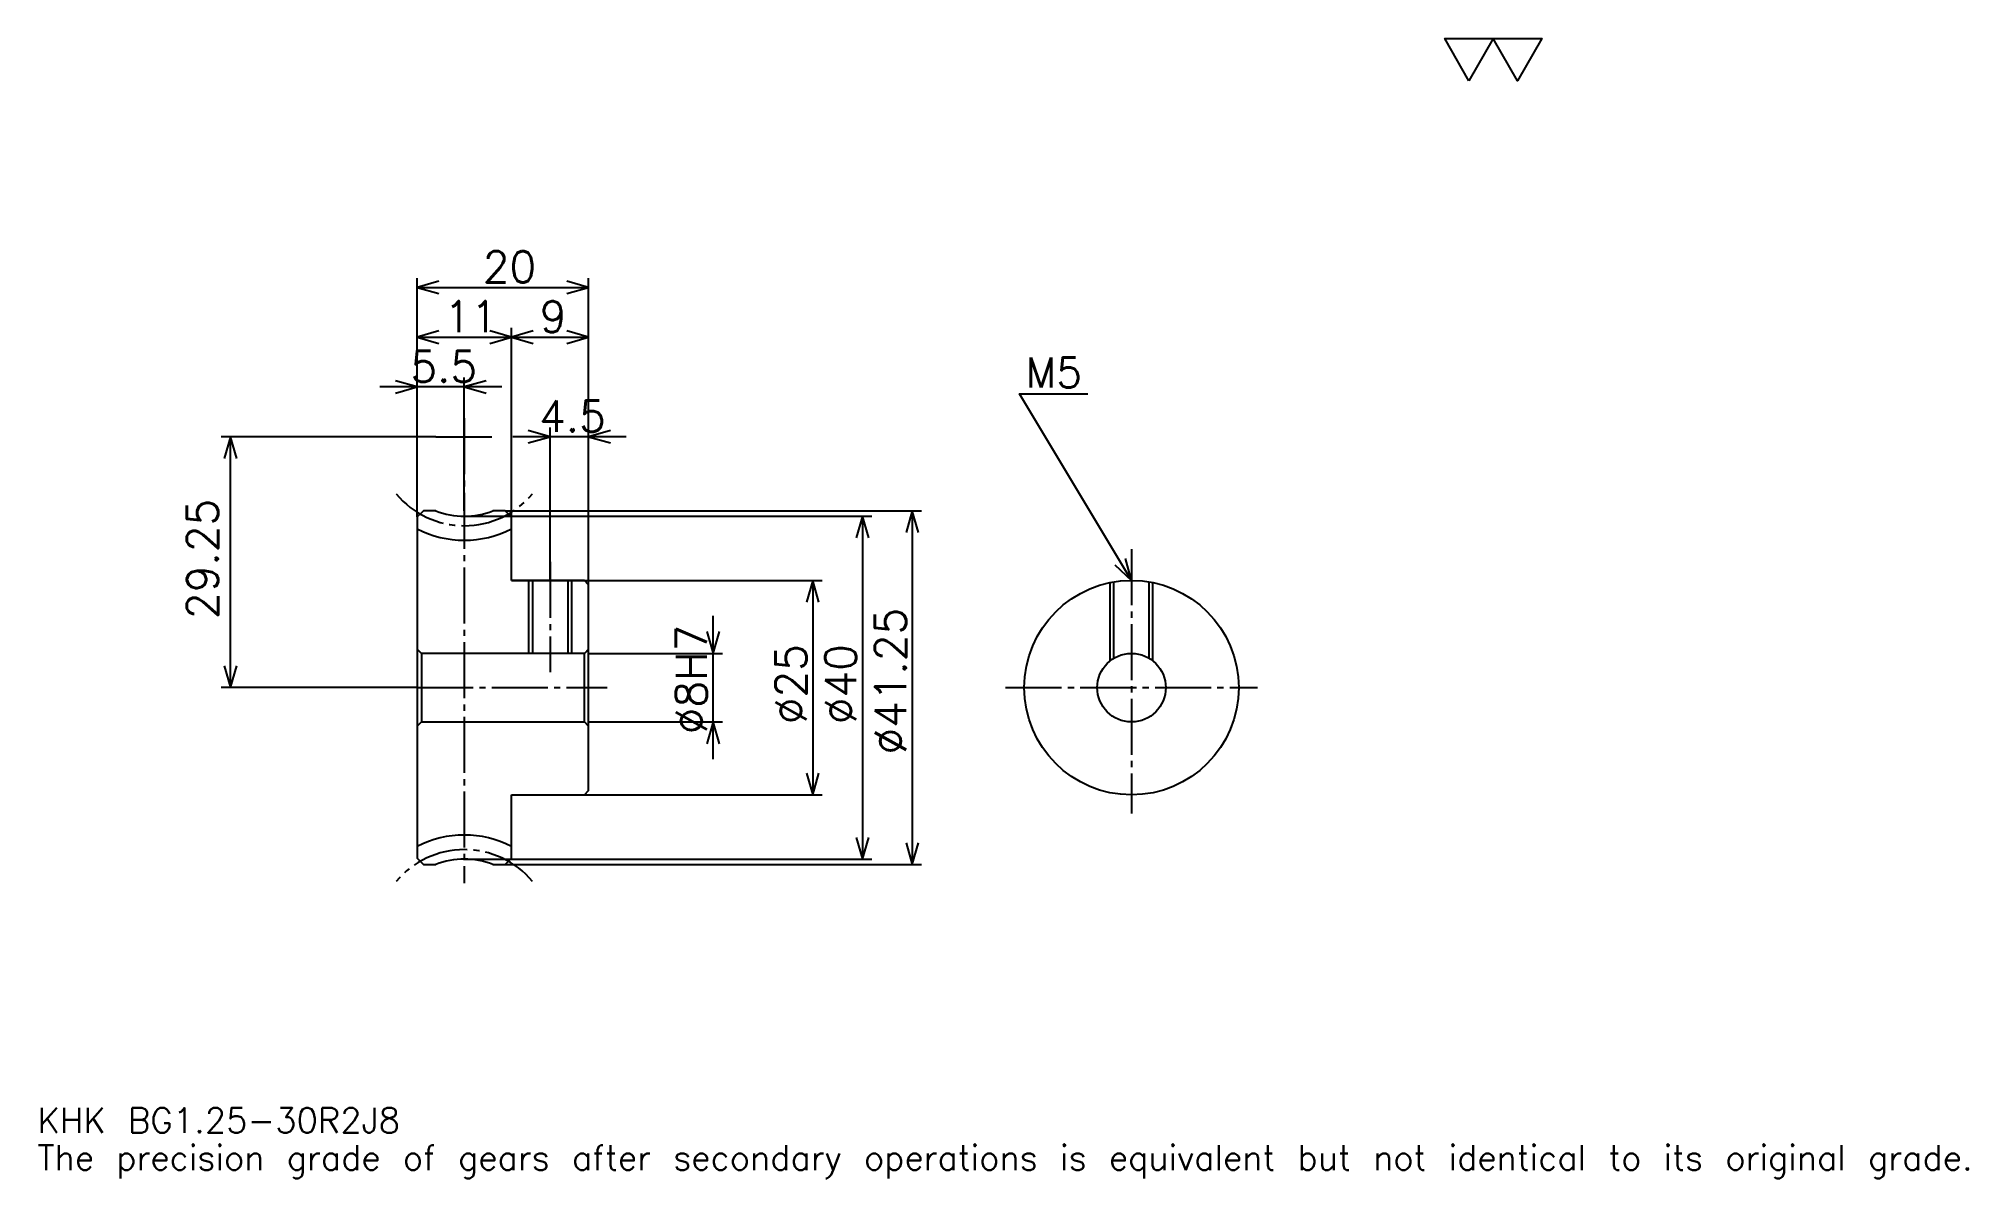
# Model space of a CAD drawing. Extents: x 7 to 232, y 3 to 136.
import ezdxf

# ---------------------------------------------------------------- set-up
doc = ezdxf.new("R2010")
doc.units = 0
doc.linetypes.add('DASHDOT', pattern=[8.709676, 6.532258, -0.725806, 0.725806, -0.725806])
doc.layers.get('0').update_dxf_attribs({"linetype": 'CONTINUOUS'})
doc.layers.add('DASHDOT', color=6, linetype='DASHDOT')
doc.styles.add('KANJI', font='TXT', dxfattribs={"bigfont": 'BIGFONT'})

msp = doc.modelspace()

# ---------------------------------------------------------------- linework, layer by layer
at = {"color": 5}
for p, q in [((51.532257, 80.504028), (51.532257, 107.6371)), ((51.532257, 106.548386), (71.532257, 106.548386)), ((71.532257, 80.504028), (71.532257, 107.6371)), ((62.532257, 80.504028), (62.532257, 101.830643)), ((51.532257, 100.741928), (62.532257, 100.741928)), ((62.532257, 100.741928), (71.532257, 100.741928)), ((61.387096, 94.935478), (47.177418, 94.935478)), ((57.032257, 80.504028), (57.032257, 96.024185)), ((67.032257, 80.504028), (67.032257, 90.217735)), ((53.709675, 89.129028), (28.669353, 89.129028)), ((29.758064, 59.879028), (29.758064, 89.129028)), ((75.8871, 89.129028), (62.677418, 89.129028)), ((51.532257, 79.778221), (51.532257, 80.504028)), ((57.032257, 79.879028), (71.532257, 79.879028)), ((61.80645, 80.504028), (71.532257, 80.504028)), ((62.532257, 79.778221), (62.532257, 80.504028)), ((67.032257, 72.379028), (67.032257, 80.504028)), ((71.532257, 80.504028), (110.3629, 80.504028)), ((71.532257, 71.879028), (71.532257, 80.504028)), ((71.532257, 79.879028), (104.556458, 79.879028)), ((103.467743, 79.879028), (103.467743, 39.879028)), ((109.274193, 80.504028), (109.274193, 39.254028)), ((62.532257, 72.379028), (71.532257, 72.379028)), ((71.532257, 72.379028), (98.75, 72.379028)), ((97.661285, 72.379028), (97.661285, 47.379028)), ((86.048386, 51.524189), (86.048386, 68.233864)), ((71.532257, 63.879028), (87.1371, 63.879028)), ((51.532257, 59.879028), (28.669355, 59.879028)), ((71.532257, 55.879028), (87.1371, 55.879028)), ((62.532257, 47.379028), (71.532257, 47.379028)), ((71.532257, 47.379028), (98.75, 47.379028)), ((57.032257, 39.879028), (71.532257, 39.879028)), ((61.80645, 39.254028), (71.532257, 39.254028)), ((71.532257, 39.879028), (104.556458, 39.879028)), ((71.532257, 39.254028), (110.3629, 39.254028))]:
    msp.add_line(p, q, dxfattribs=at)
at = {"color": 4}
for p, q in [((71.532257, 64.379028), (71.032257, 63.879028)), ((51.532257, 55.379028), (52.032257, 55.879028)), ((71.532257, 55.379028), (71.032257, 55.879028))]:
    msp.add_line(p, q, dxfattribs=at)
at = {"color": 7}
msp.add_lwpolyline([(174.193542, 130.645157), (171.3629, 135.551605), (182.685486, 135.551605), (179.854828, 130.645157), (177.024185, 135.551605), (174.193542, 130.645157)], dxfattribs=at)
at = {"color": 5}
for points in [[(54.072578, 107.274193), (51.532257, 106.548386), (54.072578, 105.822578)], [(68.991936, 105.822578), (71.532257, 106.548386), (68.991936, 107.274193)], [(54.072578, 101.467743), (51.532257, 100.741928), (54.072578, 100.016129)], [(59.991936, 100.016129), (62.532257, 100.741928), (59.991936, 101.467743)], [(65.072578, 101.467743), (62.532257, 100.741928), (65.072578, 100.016129)], [(68.991936, 100.016129), (71.532257, 100.741928), (68.991936, 101.467743)], [(48.991936, 94.209671), (51.532257, 94.935478), (48.991936, 95.661285)], [(59.572578, 95.661285), (57.032257, 94.935478), (59.572578, 94.209671)], [(134.838715, 72.379028), (121.774193, 94.153221), (129.758057, 94.153221)], [(30.483871, 86.588707), (29.758064, 89.129028), (29.032257, 86.588707)], [(64.491936, 88.403221), (67.032257, 89.129028), (64.491936, 89.854836)], [(74.072578, 89.854836), (71.532257, 89.129028), (74.072578, 88.403221)], [(104.19355, 77.338707), (103.467743, 79.879028), (102.741936, 77.338707)], [(110, 77.963707), (109.274193, 80.504028), (108.548386, 77.963707)], [(132.909348, 74.183914), (134.838715, 72.379028), (134.154099, 74.930763)], [(98.3871, 69.838707), (97.661285, 72.379028), (96.935486, 69.838707)], [(85.322578, 66.41935), (86.048386, 63.879028), (86.774193, 66.41935)], [(29.032257, 62.41935), (29.758064, 59.879028), (30.483871, 62.41935)], [(86.774193, 53.338707), (86.048386, 55.879028), (85.322578, 53.338707)], [(96.935486, 49.91935), (97.661285, 47.379028), (98.3871, 49.91935)], [(102.741936, 42.41935), (103.467743, 39.879028), (104.19355, 42.41935)], [(108.548386, 41.79435), (109.274193, 39.254028), (110, 41.79435)]]:
    msp.add_lwpolyline(points, dxfattribs=at)
at = {"color": 4}
for points in [[(53.689823, 80.504028), (52.258064, 80.504028), (51.532257, 79.778221), (51.532257, 55.379028)], [(62.532257, 72.379028), (62.532257, 79.778221), (61.80645, 80.504028), (60.374695, 80.504028)], [(62.532257, 47.379028), (71.032257, 47.379028), (71.532257, 47.879028), (71.532257, 71.879028), (71.032257, 72.379028), (62.532257, 72.379028)], [(64.532257, 72.379028), (64.532257, 63.879028)], [(64.967255, 72.379028), (64.967255, 63.879028)], [(69.09726, 72.379028), (69.09726, 63.879028)], [(69.532257, 72.379028), (69.532257, 63.879028)], [(132.338715, 63.001526), (132.338715, 72.12648)], [(132.773712, 63.304779), (132.773712, 72.207275)], [(136.903717, 63.304779), (136.903717, 72.207275)], [(137.338715, 63.001526), (137.338715, 72.12648)], [(51.532257, 64.379028), (52.032257, 63.879028), (52.032257, 55.879028), (71.032257, 55.879028), (71.032257, 63.879028), (52.032257, 63.879028)], [(51.532257, 55.379028), (51.532257, 39.979836), (52.258064, 39.254028), (53.689823, 39.254028)], [(60.374695, 39.254028), (61.80645, 39.254028), (62.532257, 39.979836), (62.532257, 47.379028)]]:
    msp.add_lwpolyline(points, dxfattribs=at)
for radius in [12.5, 4]:
    msp.add_circle((134.838715, 59.879028), radius, dxfattribs=at)
for centre, radius, start, end in [((57.032257, 89.129028), 9.25, 248.81721776, 291.18278402), ((57.032257, 89.129028), 12.063, 242.87458882, 297.12541118), ((57.032257, 30.629028), 12.063, 62.87458882, 117.12541118), ((57.032257, 30.629028), 9.25, 68.81721598, 111.18278224)]:
    msp.add_arc(centre, radius, start, end, dxfattribs=at)
at = {"layer": 'DASHDOT', "color": 7}
for p, q in [((57.032257, 91.30645), (57.032257, 37.076607)), ((53.709675, 89.129028), (60.354836, 89.129028)), ((134.838715, 76.008057), (134.838715, 45.201607)), ((51.532257, 59.879028), (73.709679, 59.879028)), ((120.161293, 59.879028), (149.516129, 59.879028))]:
    msp.add_line(p, q, dxfattribs=at)
msp.add_lwpolyline([(67.032257, 74.55645), (67.032257, 61.701607)], dxfattribs=at)
for centre, start, end in [((57.032257, 89.129028), 219.99999648, 320.00000553), ((57.032257, 30.629028), 39.99999447, 140.00000352)]:
    msp.add_arc(centre, 10.365, start, end, dxfattribs=at)

# ---------------------------------------------------------------- texts
at = {"color": 7, "style": 'KANJI'}
for s, height, p in [('20', 3.629032, (59.173386, 107.129028)), ('11', 3.629032, (54.673386, 101.322578)), ('9', 3.629032, (65.852821, 101.322578)), ('5.5', 3.629032, (50.74395, 95.516129)), ('M5', 3.483871, (122.5, 94.879028)), ('4.5', 3.629032, (65.74395, 89.709671)), ('KHK BG1.25-30R2J8', 2.903226, (7.258065, 7.983871)), ('The precision grade of gears after secondary operations is equivalent but not identical to its original grade.', 2.903226, (7.258065, 3.629032))]:
    msp.add_text(s, height=height, dxfattribs=at).set_placement(p)
for s, p in [('29.25', (28.306452, 67.881042)), ('%%c41.25', (108.548386, 52.076607)), ('%%c8H7', (85.322578, 54.435478)), ('%%c25', (96.935486, 55.614914)), ('%%c40', (102.741936, 55.614914))]:
    msp.add_text(s, height=3.629032, rotation=90, dxfattribs=at).set_placement(p)

doc.saveas('drawing.dxf')
